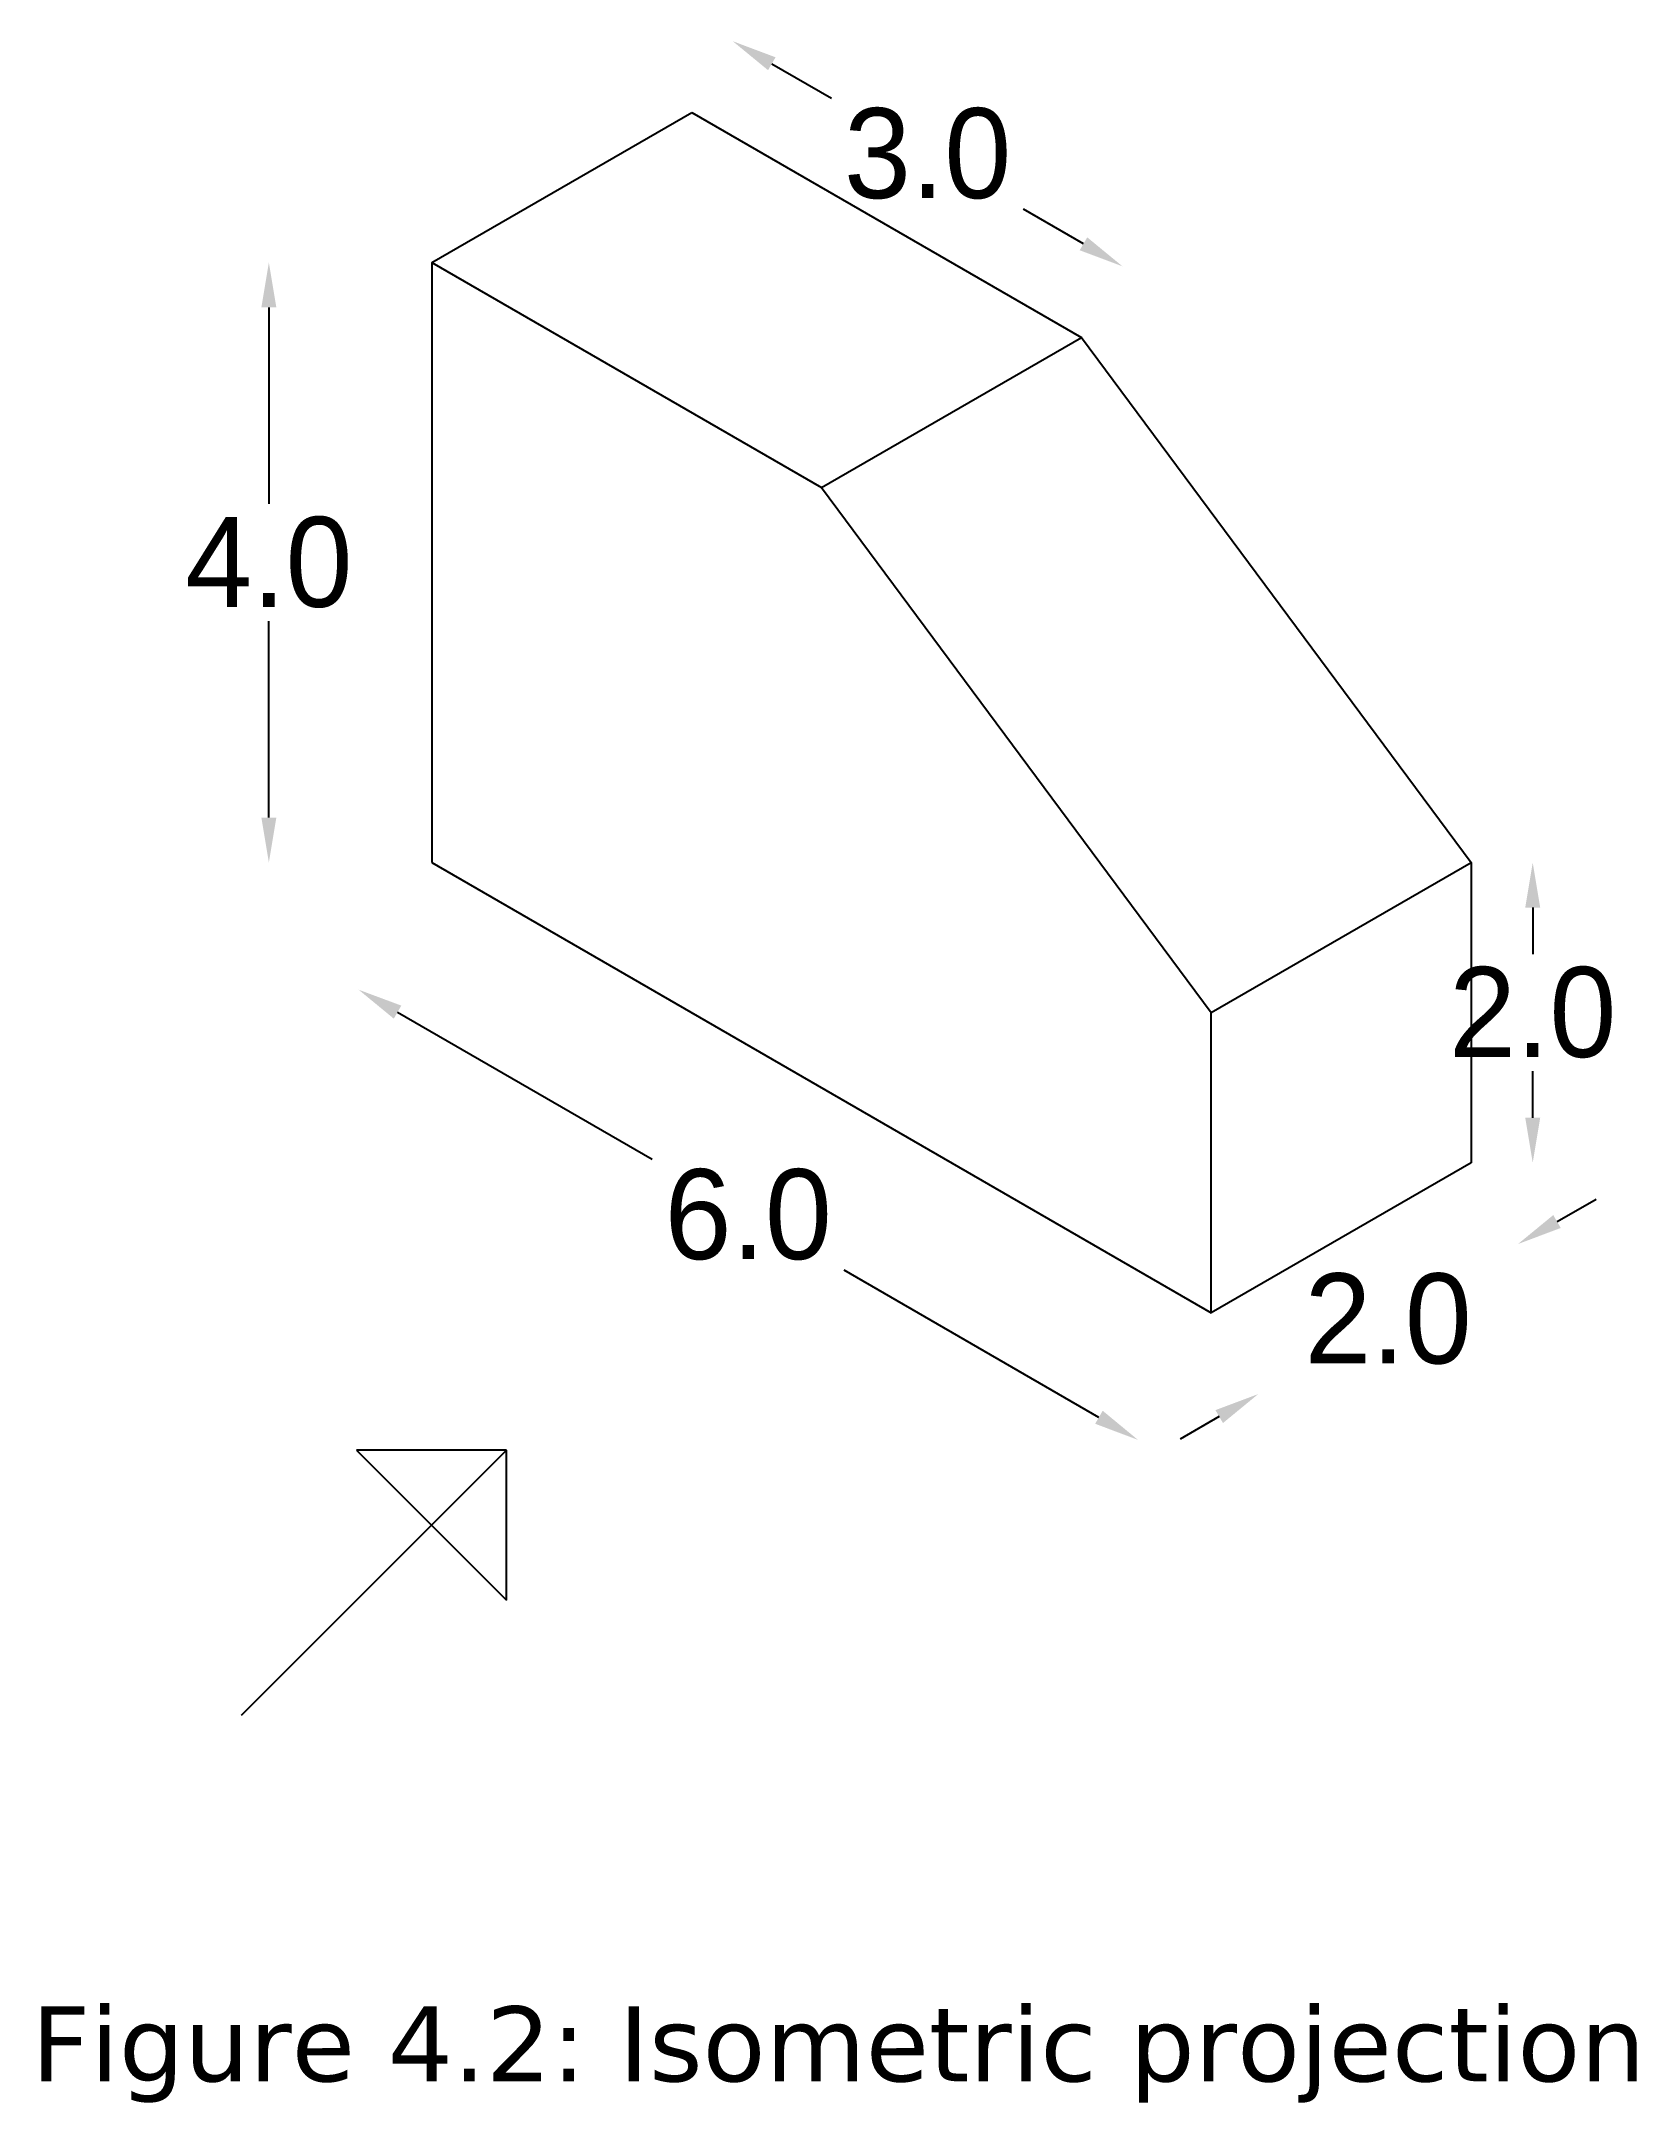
# Model space of a CAD drawing. Header units: feet. Extents: x 25.1 to 35.7, y 30 to 43.7.
import ezdxf

# ---------------------------------------------------------------- set-up
doc = ezdxf.new("R2010")
doc.units = ezdxf.units.FT
doc.header["$MEASUREMENT"] = 0
doc.dimstyles.get("Standard").update_dxf_attribs({"dimtxt": 0.6, "dimasz": 0.3, "dimexe": 0, "dimexo": 3.0625, "dimgap": 0.09, "dimtad": 0, "dimtih": 1, "dimtoh": 1, "dimdec": 1, "dimzin": 0, "dimdsep": 46, "dimtxsty": 'Standard', "dimcen": 0.09, "dimadec": 0, "dimazin": 0, "dimtfac": 1, "dimtdec": 1, "dimtofl": 0, "dimtmove": 0, "dimatfit": 3, "dimfxl": 1, "dimfxlon": 1, "dimtolj": 1, "dimtzin": 0, "dimarcsym": 0})

# ---------------------------------------------------------------- blocks, each defined once
blk = doc.blocks.new('*D1')
at = {"color": 0, "lineweight": -2}
for p, q in [((26.601, 41.956), (26.601, 40.646)), ((26.601, 38.556), (26.601, 39.866))]:
    blk.add_line(p, q, dxfattribs=at)
at = {"color": 0}
for points in [[(26.551, 41.956), (26.651, 41.956), (26.601, 42.256)], [(26.551, 38.556), (26.651, 38.556), (26.601, 38.256)]]:
    blk.add_solid(points, dxfattribs=at)
at = {"layer": 'Defpoints', "color": 0}
for p in [(27.688, 42.256), (26.601, 38.256), (27.688, 38.256)]:
    blk.add_point(p, dxfattribs=at)
at = {"color": 0, "insert": (26.601, 40.256), "char_height": 0.6, "attachment_point": 5}
blk.add_mtext('\\A1;4.0', dxfattribs=at)
blk = doc.blocks.new('*D2')
at = {"color": 0, "lineweight": -2}
for p, q in [((29.954, 43.58), (30.353, 43.35)), ((32.032, 42.38), (31.633, 42.611))]:
    blk.add_line(p, q, dxfattribs=at)
at = {"color": 0}
for points in [[(29.979, 43.623), (29.929, 43.537), (29.694, 43.73)], [(32.057, 42.423), (32.007, 42.337), (32.292, 42.23)]]:
    blk.add_solid(points, dxfattribs=at)
at = {"layer": 'Defpoints', "color": 0}
for p in [(29.42, 43.256), (32.292, 42.23), (32.018, 41.756)]:
    blk.add_point(p, dxfattribs=at)
at = {"color": 0, "insert": (30.993, 42.98), "char_height": 0.6, "attachment_point": 5}
blk.add_mtext('\\A1;3.0', dxfattribs=at)
blk = doc.blocks.new('*D3')
at = {"color": 0, "lineweight": -2}
for p, q in [((35.027, 37.956), (35.027, 37.646)), ((35.027, 36.556), (35.027, 36.866))]:
    blk.add_line(p, q, dxfattribs=at)
at = {"color": 0}
for points in [[(34.977, 37.956), (35.077, 37.956), (35.027, 38.256)], [(34.977, 36.556), (35.077, 36.556), (35.027, 36.256)]]:
    blk.add_solid(points, dxfattribs=at)
at = {"layer": 'Defpoints', "color": 0}
for p in [(34.616, 38.256), (34.616, 36.256), (35.027, 36.256)]:
    blk.add_point(p, dxfattribs=at)
at = {"color": 0, "insert": (35.027, 37.256), "char_height": 0.6, "attachment_point": 5}
blk.add_mtext('\\A1;2.0', dxfattribs=at)
blk = doc.blocks.new('*D4')
at = {"color": 0, "lineweight": -2}
for p, q in [((27.459, 37.259), (29.157, 36.279)), ((32.135, 34.559), (30.437, 35.54))]:
    blk.add_line(p, q, dxfattribs=at)
at = {"color": 0}
for points in [[(27.484, 37.303), (27.434, 37.216), (27.199, 37.409)], [(32.16, 34.603), (32.11, 34.516), (32.395, 34.409)]]:
    blk.add_solid(points, dxfattribs=at)
at = {"layer": 'Defpoints', "color": 0}
for p in [(27.688, 38.256), (32.884, 35.256), (32.395, 34.409)]:
    blk.add_point(p, dxfattribs=at)
at = {"color": 0, "insert": (29.797, 35.909), "char_height": 0.6, "attachment_point": 5}
blk.add_mtext('\\A1;6.0', dxfattribs=at)
blk = doc.blocks.new('*D5')
at = {"color": 0, "lineweight": -2}
for p, q in [((35.189, 35.864), (35.449, 36.014)), ((32.937, 34.564), (32.677, 34.414))]:
    blk.add_line(p, q, dxfattribs=at)
at = {"color": 0}
for points in [[(35.164, 35.907), (35.214, 35.821), (34.929, 35.714)], [(32.912, 34.607), (32.962, 34.521), (33.197, 34.714)]]:
    blk.add_solid(points, dxfattribs=at)
at = {"layer": 'Defpoints', "color": 0}
for p in [(34.616, 36.256), (32.884, 35.256), (33.197, 34.714)]:
    blk.add_point(p, dxfattribs=at)
at = {"color": 0, "insert": (34.063, 35.214), "char_height": 0.6, "attachment_point": 5}
blk.add_mtext('\\A1;2.0', dxfattribs=at)

msp = doc.modelspace()

# ---------------------------------------------------------------- linework, layer by layer
for p, q in [((27.688, 42.256), (29.42, 43.256)), ((29.42, 43.256), (32.018, 41.756)), ((27.688, 42.256), (27.688, 38.256)), ((27.688, 42.256), (30.286, 40.756)), ((30.286, 40.756), (32.018, 41.756)), ((32.018, 41.756), (34.616, 38.256)), ((30.286, 40.756), (32.884, 37.256)), ((27.688, 38.256), (32.884, 35.256)), ((32.884, 37.256), (34.616, 38.256)), ((34.616, 38.256), (34.616, 36.256)), ((32.884, 35.256), (32.884, 37.256)), ((34.616, 36.256), (32.884, 35.256)), ((28.185, 34.34), (26.417, 32.572)), ((28.185, 34.34), (27.185, 34.34)), ((27.185, 34.34), (28.185, 33.34)), ((28.185, 33.34), (28.185, 34.34))]:
    msp.add_line(p, q)

# ---------------------------------------------------------------- texts
at = {"insert": (25.016, 30.634), "char_height": 0.5, "width": 13.48562, "attachment_point": 1}
msp.add_mtext('{\\fVerdana|b0|i0|c0|p34;\\C2;Figure 4.2: Isometric projection }', dxfattribs=at)

# ---------------------------------------------------------------- dimensions: what is measured, and where the dimension line sits
for p1, p2, distance, picture, middle in [((29.42, 43.256), (32.018, 41.756), 0.547, '*D2', (30.993, 42.98)), ((27.688, 42.256), (27.688, 38.256), -1.087, '*D1', (26.601, 40.256)), ((27.688, 38.256), (32.884, 35.256), -0.978, '*D4', (29.797, 35.909)), ((34.616, 38.256), (34.616, 36.256), 0.411, '*D3', (35.027, 37.256)), ((34.616, 36.256), (32.884, 35.256), 0.626, '*D5', (34.063, 35.214))]:
    dim = msp.add_aligned_dim(p1=p1, p2=p2, distance=distance, dimstyle='Standard')
    dim.commit()
    dim.dimension.update_dxf_attribs({"geometry": picture, "text_midpoint": middle})

doc.saveas('drawing.dxf')
